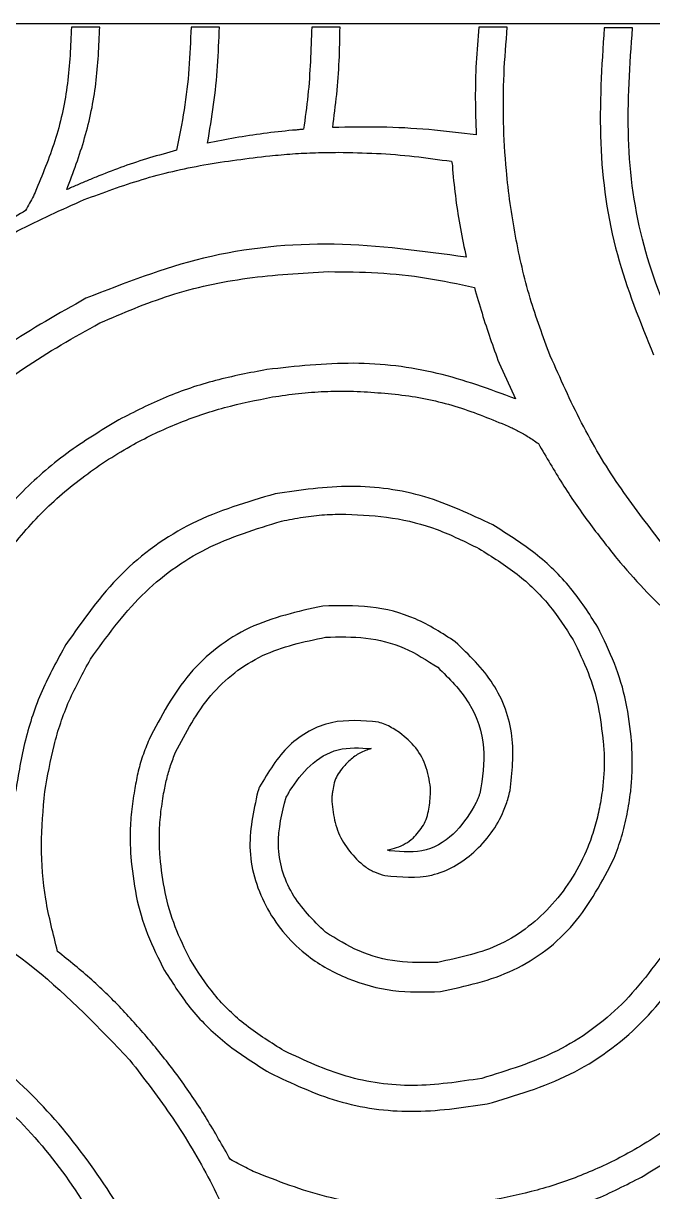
# Model space of a CAD drawing. Extents: x 0 to 371, y 0 to 260.
# Drawn here: x 325.4 to 343.61, y 226.11 to 259.95 of the extents above; entities that cross this region are included whole.
import ezdxf

# ---------------------------------------------------------------- set-up
doc = ezdxf.new("R2010")
doc.units = 0
doc.layers.add('Layer_1', color=7, linetype='CONTINUOUS')

msp = doc.modelspace()

# ---------------------------------------------------------------- linework, layer by layer
at = {"layer": 'Layer_1', "color": 7}
for points in [[(0.02646, 259.95312), (370.443122, 259.95312), (370.443122, 0.661457), (0.02646, 0.661457)], [(334.519636, 256.217641)], [(334.231796, 252.761521)], [(334.85915, 249.302817)], [(334.736145, 245.740244)]]:
    msp.add_lwpolyline(points, close=True, dxfattribs=at)
for points in [[(327.606868, 259.847393), (326.786765, 259.847393)], [(331.073333, 259.847393), (330.252701, 259.847393)], [(334.565621, 259.847393), (333.745518, 259.847393)], [(339.407707, 259.847393), (338.587076, 259.847393)], [(343.032287, 259.821038), (342.212185, 259.821038)], [(339.169477, 250.11052), (339.645409, 249.078542)], [(337.185102, 237.675104), (337.185102, 237.807395)]]:
    msp.add_lwpolyline(points, dxfattribs=at)
for points, knots in [([(326.786765, 259.847393), (326.764477, 259.300133), (326.720425, 258.218484), (326.383536, 256.634816), (325.981298, 255.651823), (325.781666, 255.163958)], [0, 0, 0, 0, 1.641492, 3.244378, 4.823748, 4.823748, 4.823748, 4.823748]), ([(326.654473, 255.137603), (326.83985, 255.632558), (327.213236, 256.629494), (327.540665, 258.216541), (327.58464, 259.299823), (327.606868, 259.847393)], [0, 0, 0, 0, 1.584262, 3.191011, 4.833323, 4.833323, 4.833323, 4.833323]), ([(330.252701, 259.847393), (330.236863, 259.444341), (330.205333, 258.641956), (330.068232, 257.447205), (329.908948, 256.665534), (329.829473, 256.275519)], [0, 0, 0, 0, 1.209889, 2.408612, 3.602317, 3.602317, 3.602317, 3.602317]), ([(330.729163, 256.486875), (330.792716, 256.856998), (330.919686, 257.596442), (331.031087, 258.719256), (331.05922, 259.470537), (331.073333, 259.847393)], [0, 0, 0, 0, 1.126372, 2.250305, 3.381541, 3.381541, 3.381541, 3.381541]), ([(333.745518, 259.847393), (333.734792, 259.514781), (333.713444, 258.852782), (333.645497, 257.862653), (333.553349, 257.209989), (333.507287, 256.88375)], [0, 0, 0, 0, 0.99839, 1.987097, 2.975238, 2.975238, 2.975238, 2.975238]), ([(334.353742, 256.936977), (334.394309, 257.256786), (334.475767, 257.898969), (334.549928, 258.870219), (334.560384, 259.521279), (334.565621, 259.847393)], [0, 0, 0, 0, 0.96705, 1.941857, 2.920169, 2.920169, 2.920169, 2.920169]), ([(338.587076, 259.847393), (338.557092, 259.503331), (338.497031, 258.814136), (338.470982, 257.771564), (338.495627, 257.075224), (338.508018, 256.725103)], [0, 0, 0, 0, 1.035948, 2.075115, 3.125997, 3.125997, 3.125997, 3.125997]), ([(340.651037, 250.322394), (340.444669, 250.876773), (340.023949, 252.006972), (339.614843, 253.811435), (339.374465, 255.518568), (339.284652, 257.088456), (339.295185, 258.476411), (339.370385, 259.392652), (339.407707, 259.847393)], [0, 0, 0, 0, 1.772931, 3.614432, 5.536676, 6.939441, 8.328223, 9.696671, 9.696671, 9.696671, 9.696671]), ([(342.212185, 259.821038), (342.140392, 258.710983), (341.99822, 256.51273), (342.454247, 253.275438), (343.252837, 251.306078), (343.641041, 250.348748)], [0, 0, 0, 0, 3.333342, 6.601049, 9.692134, 9.692134, 9.692134, 9.692134]), ([(344.381557, 250.719269), (344.003971, 251.638705), (343.227757, 253.528819), (342.808316, 256.644397), (342.957132, 258.755089), (343.032287, 259.821038)], [0, 0, 0, 0, 2.973144, 6.111985, 9.314544, 9.314544, 9.314544, 9.314544]), ([(333.189999, 256.857395), (332.910422, 256.827599), (332.355756, 256.768484), (331.535337, 256.641458), (330.996412, 256.53812), (330.729163, 256.486875)], [0, 0, 0, 0, 0.843391, 1.673243, 2.489576, 2.489576, 2.489576, 2.489576]), ([(333.507287, 256.88375), (333.471969, 256.882116), (333.401167, 256.878839), (333.296119, 256.862306), (333.225318, 256.859029), (333.189999, 256.857395)], [0, 0, 0, 0, 0.105999, 0.212489, 0.318488, 0.318488, 0.318488, 0.318488]), ([(338.508018, 256.725103), (338.049557, 256.779737), (337.132694, 256.888998), (335.745095, 256.963689), (334.818618, 256.945902), (334.353742, 256.936977)], [0, 0, 0, 0, 1.384935, 2.769686, 4.164254, 4.164254, 4.164254, 4.164254]), ([(329.829473, 256.275519), (329.569889, 256.203609), (329.057533, 256.061677), (328.306018, 255.817314), (327.821065, 255.628256), (327.580515, 255.534478)], [0, 0, 0, 0, 0.808048, 1.594884, 2.369315, 2.369315, 2.369315, 2.369315]), ([(332.528541, 256.116872), (332.749931, 256.137534), (333.191937, 256.178785), (333.856212, 256.211793), (334.298705, 256.215693), (334.519636, 256.217641)], [0, 0, 0, 0, 0.667007, 1.331681, 1.994463, 1.994463, 1.994463, 1.994463]), ([(334.519636, 256.217641), (334.88653, 256.211148), (335.618674, 256.19819), (336.711556, 256.108862), (337.433325, 256.008011), (337.793326, 255.957708)], [0, 0, 0, 0, 1.100666, 2.196402, 3.286784, 3.286784, 3.286784, 3.286784]), ([(327.157288, 254.846665), (327.711769, 255.052435), (328.842211, 255.471947), (330.645941, 255.890611), (331.892109, 256.040382), (332.528541, 256.116872)], [0, 0, 0, 0, 1.773058, 3.614804, 5.537181, 5.537181, 5.537181, 5.537181]), ([(337.793326, 255.957708), (337.800464, 255.931446), (337.814569, 255.879553), (337.819967, 255.799299), (337.820127, 255.746407), (337.820207, 255.719997)], [0, 0, 0, 0, 0.08145, 0.160941, 0.240216, 0.240216, 0.240216, 0.240216]), ([(327.580515, 255.534478), (327.474972, 255.49047), (327.265552, 255.403149), (326.956212, 255.272339), (326.753958, 255.182026), (326.654473, 255.137603)], [0, 0, 0, 0, 0.343054, 0.680691, 1.007541, 1.007541, 1.007541, 1.007541]), ([(337.820207, 255.719997), (337.850069, 255.431565), (337.909355, 254.858915), (338.041314, 254.010947), (338.158751, 253.455483), (338.217082, 253.179583)], [0, 0, 0, 0, 0.86984, 1.726976, 2.572874, 2.572874, 2.572874, 2.572874]), ([(325.781666, 255.163958), (325.751519, 255.092836), (325.690226, 254.948237), (325.574621, 254.741412), (325.500775, 254.600056), (325.463848, 254.529372)], [0, 0, 0, 0, 0.231566, 0.470799, 0.710081, 0.710081, 0.710081, 0.710081]), ([(321.733329, 251.618955), (322.28609, 252.044512), (323.396011, 252.899012), (325.216962, 253.979664), (326.508082, 254.556579), (327.157288, 254.846665)], [0, 0, 0, 0, 2.091606, 4.199858, 6.332059, 6.332059, 6.332059, 6.332059]), ([(325.463848, 254.529372), (325.053642, 254.294984), (324.236288, 253.827956), (323.061121, 253.052077), (322.333671, 252.466144), (321.97156, 252.174477)], [0, 0, 0, 0, 1.417278, 2.823986, 4.218266, 4.218266, 4.218266, 4.218266]), ([(338.217082, 253.179583), (336.946413, 253.354627), (334.417599, 253.702988), (330.631545, 253.331438), (328.32863, 252.427867), (327.209993, 251.988958)], [0, 0, 0, 0, 3.842013, 7.646159, 11.23946, 11.23946, 11.23946, 11.23946]), ([(327.606868, 251.27479), (328.277488, 251.561833), (329.652149, 252.150223), (331.89635, 252.633637), (333.446038, 252.718495), (334.231796, 252.761521)], [0, 0, 0, 0, 2.184859, 4.478604, 6.837891, 6.837891, 6.837891, 6.837891]), ([(334.231796, 252.761521), (334.707629, 252.757266), (335.65769, 252.74877), (337.072254, 252.599893), (337.995517, 252.404142), (338.454784, 252.306769)], [0, 0, 0, 0, 1.427122, 2.849432, 4.257244, 4.257244, 4.257244, 4.257244]), ([(338.454784, 252.306769), (338.526684, 252.055724), (338.668907, 251.559138), (338.909358, 250.827332), (339.082978, 250.348884), (339.169477, 250.11052)], [0, 0, 0, 0, 0.78336, 1.549547, 2.31025, 2.31025, 2.31025, 2.31025]), ([(327.209993, 251.988958), (326.422451, 251.549979), (324.859146, 250.678585), (322.787313, 248.980351), (321.657707, 247.630463), (321.098223, 246.961875)], [0, 0, 0, 0, 2.70185, 5.363292, 7.975068, 7.975068, 7.975068, 7.975068]), ([(321.786034, 246.485935), (322.318542, 247.126099), (323.392392, 248.417049), (325.374129, 250.024816), (326.859548, 250.856411), (327.606868, 251.27479)], [0, 0, 0, 0, 2.494016, 5.029417, 7.596492, 7.596492, 7.596492, 7.596492]), ([(339.645409, 249.078542), (338.898764, 249.354211), (337.388766, 249.911719), (334.929714, 250.200061), (333.285082, 250.018052), (332.448954, 249.925519)], [0, 0, 0, 0, 2.382422, 4.818158, 7.337121, 7.337121, 7.337121, 7.337121]), ([(343.878742, 244.898435), (343.45333, 245.449278), (342.599179, 246.555273), (341.513719, 248.374), (340.940382, 249.668898), (340.651037, 250.322394)], [0, 0, 0, 0, 2.086878, 4.190078, 6.332926, 6.332926, 6.332926, 6.332926]), ([(332.448954, 249.925519), (331.950595, 249.830411), (330.956336, 249.640664), (329.511808, 249.15861), (328.612432, 248.699685), (328.162916, 248.47031)], [0, 0, 0, 0, 1.521204, 3.034896, 4.547432, 4.547432, 4.547432, 4.547432]), ([(324.80239, 244.475205), (325.15986, 244.913735), (325.869569, 245.78438), (327.157308, 246.877243), (328.494472, 247.744478), (329.860474, 248.389938), (331.210348, 248.852687), (332.141845, 249.038741), (332.607598, 249.131769)], [0, 0, 0, 0, 1.694235, 3.363681, 5.041599, 6.462657, 7.886231, 9.309833, 9.309833, 9.309833, 9.309833]), ([(332.607598, 249.131769), (332.859844, 249.168542), (333.360576, 249.241542), (334.112765, 249.298991), (334.611515, 249.301548), (334.85915, 249.302817)], [0, 0, 0, 0, 0.76461, 1.517821, 2.260589, 2.260589, 2.260589, 2.260589]), ([(334.85915, 249.302817), (335.392724, 249.274943), (336.448742, 249.219776), (337.995236, 248.880462), (338.956417, 248.482535), (339.43406, 248.284792)], [0, 0, 0, 0, 1.601435, 3.169464, 4.718372, 4.718372, 4.718372, 4.718372]), ([(328.162916, 248.47031), (327.650319, 248.158966), (326.62694, 247.537378), (325.264463, 246.343909), (324.499344, 245.417181), (324.114579, 244.951145)], [0, 0, 0, 0, 1.797008, 3.587659, 5.399077, 5.399077, 5.399077, 5.399077]), ([(339.43406, 248.284792), (339.531613, 248.238611), (339.729995, 248.144698), (340.023136, 247.979028), (340.210867, 247.848993), (340.306867, 247.782497)], [0, 0, 0, 0, 0.323754, 0.658384, 1.008589, 1.008589, 1.008589, 1.008589]), ([(340.306867, 247.782497), (340.534, 247.391445), (340.986661, 246.6121), (341.749387, 245.499605), (342.305507, 244.798035), (342.582707, 244.448334)], [0, 0, 0, 0, 1.356379, 2.703184, 4.041695, 4.041695, 4.041695, 4.041695]), ([(338.983951, 245.427602), (338.340077, 245.731363), (337.044429, 246.342611), (334.8598, 246.644101), (333.417296, 246.433754), (332.687185, 246.327288)], [0, 0, 0, 0, 2.127628, 4.281359, 6.488658, 6.488658, 6.488658, 6.488658]), ([(332.687185, 246.327288), (331.868407, 246.085034), (330.237167, 245.602394), (328.113836, 244.068013), (327.126892, 242.668788), (326.628121, 241.961664)], [0, 0, 0, 0, 2.549795, 5.079919, 7.66497, 7.66497, 7.66497, 7.66497]), ([(332.872182, 245.533538), (333.078785, 245.575496), (333.489953, 245.658998), (334.113649, 245.727903), (334.529246, 245.736143), (334.736145, 245.740244)], [0, 0, 0, 0, 0.632271, 1.258299, 1.878931, 1.878931, 1.878931, 1.878931]), ([(334.736145, 245.740244), (335.185935, 245.716791), (336.081075, 245.670116), (337.390182, 245.332627), (338.188488, 244.937215), (338.587076, 244.739789)], [0, 0, 0, 0, 1.349243, 2.685164, 4.01731, 4.01731, 4.01731, 4.01731]), ([(327.342284, 241.537917), (327.805962, 242.179681), (328.721729, 243.447171), (330.649061, 244.853646), (332.130096, 245.306588), (332.872182, 245.533538)], [0, 0, 0, 0, 2.366592, 4.674043, 6.991292, 6.991292, 6.991292, 6.991292]), ([(342.026659, 242.463959), (341.777864, 242.852341), (341.271398, 243.642959), (340.228245, 244.647149), (339.403963, 245.16416), (338.983951, 245.427602)], [0, 0, 0, 0, 1.380479, 2.810202, 4.295597, 4.295597, 4.295597, 4.295597]), ([(338.587076, 244.739789), (338.964906, 244.504412), (339.70536, 244.043131), (340.640971, 243.146937), (341.091727, 242.44013), (341.312496, 242.093955)], [0, 0, 0, 0, 1.333713, 2.613748, 3.842469, 3.842469, 3.842469, 3.842469]), ([(342.582707, 244.448334), (342.837218, 244.153168), (343.349414, 243.559155), (344.201536, 242.730629), (344.813501, 242.219721), (345.122601, 241.961664)], [0, 0, 0, 0, 1.168836, 2.352251, 3.560031, 3.560031, 3.560031, 3.560031]), ([(334.062807, 243.072707), (333.338303, 242.914301), (331.896604, 242.599088), (330.07186, 241.191808), (329.383842, 239.875772), (329.035723, 239.209894)], [0, 0, 0, 0, 2.206856, 4.391448, 6.628866, 6.628866, 6.628866, 6.628866]), ([(337.899265, 242.040728), (337.525504, 242.282765), (336.773626, 242.76966), (335.435893, 243.111563), (334.524714, 243.085778), (334.062807, 243.072707)], [0, 0, 0, 0, 1.329611, 2.674722, 4.057669, 4.057669, 4.057669, 4.057669]), ([(343.005935, 239.156667), (342.962178, 239.540534), (342.874843, 240.306703), (342.537429, 241.422174), (342.197394, 242.115721), (342.026659, 242.463959)], [0, 0, 0, 0, 1.157469, 2.310221, 3.472748, 3.472748, 3.472748, 3.472748]), ([(326.628121, 241.961664), (326.38477, 241.519651), (325.898743, 240.63685), (325.415539, 239.194595), (325.253894, 238.199821), (325.172913, 237.701459)], [0, 0, 0, 0, 1.51166, 3.019138, 4.532546, 4.532546, 4.532546, 4.532546]), ([(329.803121, 238.839374), (330.10609, 239.415466), (330.704002, 240.552388), (332.274461, 241.774874), (333.51888, 242.040119), (334.142393, 242.17302)], [0, 0, 0, 0, 1.939308, 3.827233, 5.723084, 5.723084, 5.723084, 5.723084]), ([(334.142393, 242.17302), (334.534249, 242.182486), (335.306876, 242.201149), (336.440049, 241.912338), (337.079012, 241.503378), (337.396451, 241.300205)], [0, 0, 0, 0, 1.1732, 2.313215, 3.43875, 3.43875, 3.43875, 3.43875]), ([(339.486765, 237.72833), (339.54509, 238.255387), (339.662856, 239.319595), (339.087267, 240.90417), (338.297982, 241.659277), (337.899265, 242.040728)], [0, 0, 0, 0, 1.577528, 3.185267, 4.826554, 4.826554, 4.826554, 4.826554]), ([(341.312496, 242.093955), (341.465674, 241.782949), (341.77043, 241.164186), (342.066284, 240.163138), (342.145782, 239.476323), (342.185832, 239.130312)], [0, 0, 0, 0, 1.038912, 2.066967, 3.110734, 3.110734, 3.110734, 3.110734]), ([(326.019368, 237.701459), (326.097066, 238.149042), (326.25239, 239.04379), (326.685862, 240.343346), (327.123449, 241.139677), (327.342284, 241.537917)], [0, 0, 0, 0, 1.361992, 2.72271, 4.08394, 4.08394, 4.08394, 4.08394]), ([(337.396451, 241.300205), (337.724967, 240.975407), (338.377792, 240.329971), (338.832566, 238.981504), (338.686291, 238.089735), (338.613957, 237.648749)], [0, 0, 0, 0, 1.374439, 2.731269, 4.058615, 4.058615, 4.058615, 4.058615]), ([(335.676659, 239.712705), (335.218646, 239.752812), (334.291358, 239.834011), (332.977683, 239.09482), (332.488883, 238.262515), (332.237076, 237.83375)], [0, 0, 0, 0, 1.356338, 2.746027, 4.222582, 4.222582, 4.222582, 4.222582]), ([(336.232707, 239.448122), (336.175429, 239.483716), (336.058026, 239.556673), (335.872318, 239.647162), (335.74091, 239.691182), (335.676659, 239.712705)], [0, 0, 0, 0, 0.202268, 0.414583, 0.617713, 0.617713, 0.617713, 0.617713]), ([(337.185102, 237.807395), (337.14834, 238.033636), (337.076893, 238.473336), (336.734573, 239.053173), (336.39869, 239.3175), (336.232707, 239.448122)], [0, 0, 0, 0, 0.683741, 1.328857, 1.959093, 1.959093, 1.959093, 1.959093]), ([(329.035723, 239.209894), (328.970471, 239.049686), (328.840431, 238.73041), (328.70303, 238.232802), (328.6426, 237.896076), (328.612496, 237.72833)], [0, 0, 0, 0, 0.518626, 1.033568, 1.544745, 1.544745, 1.544745, 1.544745]), ([(333.110412, 237.72833), (333.28918, 237.98244), (333.647337, 238.491542), (334.497854, 239.012496), (335.140009, 238.967901), (335.46531, 238.94531)], [0, 0, 0, 0, 0.929904, 1.863036, 2.821041, 2.821041, 2.821041, 2.821041]), ([(335.46531, 238.94531), (335.354135, 238.908473), (335.131645, 238.834751), (334.847791, 238.623178), (334.694476, 238.449287), (334.618326, 238.362917)], [0, 0, 0, 0, 0.349498, 0.69943, 1.044756, 1.044756, 1.044756, 1.044756]), ([(342.185832, 239.130312), (342.198285, 238.972016), (342.223017, 238.657623), (342.206724, 238.188662), (342.174761, 237.880677), (342.158951, 237.72833)], [0, 0, 0, 0, 0.476032, 0.945452, 1.404949, 1.404949, 1.404949, 1.404949]), ([(342.979582, 237.701459), (342.993767, 237.860413), (343.022271, 238.179835), (343.026769, 238.665948), (343.012936, 238.991763), (343.005935, 239.156667)], [0, 0, 0, 0, 0.478603, 0.961761, 1.456911, 1.456911, 1.456911, 1.456911]), ([(329.458951, 237.648749), (329.487038, 237.787274), (329.542456, 238.060594), (329.653405, 238.460098), (329.753526, 238.713734), (329.803121, 238.839374)], [0, 0, 0, 0, 0.424009, 0.836601, 1.241602, 1.241602, 1.241602, 1.241602]), ([(334.618326, 238.362917), (334.570868, 238.300145), (334.47735, 238.17645), (334.389862, 237.957706), (334.365873, 237.805362), (334.353742, 237.72833)], [0, 0, 0, 0, 0.235301, 0.463676, 0.697265, 0.697265, 0.697265, 0.697265]), ([(326.38989, 233.071251), (326.261112, 233.57235), (326.002909, 234.57707), (325.876508, 236.141462), (325.971649, 237.180378), (326.019368, 237.701459)], [0, 0, 0, 0, 1.550462, 3.108724, 4.676749, 4.676749, 4.676749, 4.676749]), ([(328.612496, 237.72833), (328.580777, 237.52292), (328.516681, 237.107841), (328.474514, 236.470105), (328.495784, 236.040564), (328.506557, 235.82302)], [0, 0, 0, 0, 0.623438, 1.259799, 1.912812, 1.912812, 1.912812, 1.912812]), ([(329.353541, 235.796665), (329.342728, 236.005693), (329.321289, 236.42014), (329.364048, 237.040101), (329.427335, 237.445982), (329.458951, 237.648749)], [0, 0, 0, 0, 0.62747, 1.244105, 1.859682, 1.859682, 1.859682, 1.859682]), ([(332.184371, 237.701459), (332.058631, 237.129301), (331.805333, 235.976713), (332.373312, 234.227632), (333.45789, 232.959918), (334.780569, 232.239891), (336.098805, 231.869581), (337.012885, 231.894746), (337.476037, 231.907497)], [0, 0, 0, 0, 1.731203, 3.487438, 5.285214, 6.608949, 7.955511, 9.33858, 9.33858, 9.33858, 9.33858]), ([(332.237076, 237.83375), (332.22984, 237.82262), (332.213801, 237.797949), (332.204961, 237.750342), (332.191556, 237.718518), (332.184371, 237.701459)], [0, 0, 0, 0, 0.039475, 0.087503, 0.142996, 0.142996, 0.142996, 0.142996]), ([(333.004473, 237.542812), (333.020453, 237.562166), (333.052163, 237.600574), (333.081813, 237.666179), (333.101247, 237.708412), (333.110412, 237.72833)], [0, 0, 0, 0, 0.074948, 0.14873, 0.214588, 0.214588, 0.214588, 0.214588]), ([(334.353742, 237.72833), (334.346632, 237.693146), (334.332499, 237.623213), (334.32755, 237.516494), (334.327443, 237.445813), (334.32739, 237.41052)], [0, 0, 0, 0, 0.107533, 0.213734, 0.319652, 0.319652, 0.319652, 0.319652]), ([(335.862185, 235.267499), (336.322243, 235.226507), (337.253632, 235.143518), (338.534941, 235.895774), (339.150538, 236.747712), (339.375686, 237.331981), (339.435333, 237.527105), (339.469356, 237.660218), (339.486765, 237.72833)], [0, 0, 0, 0, 1.356337, 2.745907, 4.222353, 4.421866, 4.623133, 4.83403, 4.83403, 4.83403, 4.83403]), ([(336.682287, 236.352187), (336.790346, 236.472195), (337.008225, 236.714166), (337.157345, 237.189247), (337.175856, 237.513266), (337.185102, 237.675104)], [0, 0, 0, 0, 0.479683, 0.967183, 1.45365, 1.45365, 1.45365, 1.45365]), ([(342.158951, 237.72833), (342.129452, 237.538885), (342.071188, 237.164715), (341.928794, 236.615859), (341.594216, 235.650187), (340.807646, 234.385144), (339.271139, 233.149482), (338.022219, 232.885983), (337.396451, 232.753957)], [0, 0, 0, 0, 0.574893, 1.135461, 1.698343, 3.637651, 5.525576, 7.421428, 7.421428, 7.421428, 7.421428]), ([(338.613957, 237.648749), (338.603155, 237.619877), (338.580655, 237.559737), (338.54132, 237.473177), (338.51882, 237.413037), (338.508018, 237.384165)], [0, 0, 0, 0, 0.092457, 0.192584, 0.285041, 0.285041, 0.285041, 0.285041]), ([(342.503121, 235.77031), (342.577371, 235.977182), (342.726741, 236.393346), (342.884232, 237.040603), (342.947782, 237.481055), (342.979582, 237.701459)], [0, 0, 0, 0, 0.659073, 1.325861, 1.993727, 1.993727, 1.993727, 1.993727]), ([(334.142393, 233.627289), (333.787746, 233.977257), (333.084762, 234.670967), (332.652091, 236.14542), (332.888237, 237.08187), (333.004473, 237.542812)], [0, 0, 0, 0, 1.479954, 2.933572, 4.342664, 4.342664, 4.342664, 4.342664]), ([(334.32739, 237.41052), (334.350581, 237.206058), (334.397132, 236.795635), (334.632973, 236.210629), (334.906078, 235.899096), (335.042082, 235.743955)], [0, 0, 0, 0, 0.61616, 1.236834, 1.852542, 1.852542, 1.852542, 1.852542]), ([(338.508018, 237.384165), (338.33591, 237.093111), (337.98975, 236.507716), (337.076519, 235.898583), (336.374633, 235.953822), (336.020829, 235.981667)], [0, 0, 0, 0, 1.011102, 2.033625, 3.072954, 3.072954, 3.072954, 3.072954]), ([(318.267393, 236.299477), (319.627894, 235.817446), (322.261583, 234.884318), (325.780557, 232.748787), (327.597938, 230.846571), (328.480204, 229.923122)], [0, 0, 0, 0, 4.325799, 8.373985, 12.193381, 12.193381, 12.193381, 12.193381]), ([(335.941242, 236.008539), (336.029502, 236.029816), (336.206937, 236.072591), (336.46165, 236.183533), (336.608494, 236.295779), (336.682287, 236.352187)], [0, 0, 0, 0, 0.272224, 0.547269, 0.825116, 0.825116, 0.825116, 0.825116]), ([(336.020829, 235.981667), (336.011789, 235.983444), (335.993006, 235.987135), (335.969065, 236.003071), (335.950283, 236.006762), (335.941242, 236.008539)], [0, 0, 0, 0, 0.027413, 0.056957, 0.08437, 0.08437, 0.08437, 0.08437]), ([(328.506557, 235.82302), (328.548653, 235.439355), (328.632644, 234.673871), (328.960082, 233.553781), (329.309759, 232.863372), (329.485833, 232.515729)], [0, 0, 0, 0, 1.156642, 2.307722, 3.475186, 3.475186, 3.475186, 3.475186]), ([(330.226348, 232.833538), (330.073163, 233.146474), (329.768362, 233.76914), (329.475024, 234.770319), (329.394017, 235.454705), (329.353541, 235.796665)], [0, 0, 0, 0, 1.044083, 2.077468, 3.109447, 3.109447, 3.109447, 3.109447]), ([(335.042082, 235.743955), (335.122279, 235.670398), (335.279833, 235.525887), (335.558084, 235.361177), (335.760345, 235.29887), (335.862185, 235.267499)], [0, 0, 0, 0, 0.326004, 0.640466, 0.959372, 0.959372, 0.959372, 0.959372]), ([(337.476037, 231.907497), (338.200542, 232.065902), (339.642241, 232.381116), (341.466984, 233.788396), (342.155002, 235.104432), (342.503121, 235.77031)], [0, 0, 0, 0, 2.206856, 4.391448, 6.628866, 6.628866, 6.628866, 6.628866]), ([(337.396451, 232.753957), (337.004322, 232.746188), (336.230679, 232.730861), (335.102895, 233.029799), (334.460501, 233.429407), (334.142393, 233.627289)], [0, 0, 0, 0, 1.173351, 2.314945, 3.434787, 3.434787, 3.434787, 3.434787]), ([(344.19656, 233.38906), (343.737488, 232.746692), (342.828501, 231.474766), (340.89448, 230.074204), (339.410405, 229.621052), (338.666662, 229.393955)], [0, 0, 0, 0, 2.359118, 4.671189, 6.99391, 6.99391, 6.99391, 6.99391]), ([(329.11531, 230.425417), (328.842769, 230.740127), (328.293586, 231.374281), (327.386666, 232.264376), (326.724014, 232.800782), (326.38989, 233.071251)], [0, 0, 0, 0, 1.248723, 2.516232, 3.805337, 3.805337, 3.805337, 3.805337]), ([(332.951768, 230.187705), (332.573938, 230.423082), (331.833484, 230.884363), (330.897873, 231.780557), (330.447117, 232.487364), (330.226348, 232.833538)], [0, 0, 0, 0, 1.333713, 2.613748, 3.842469, 3.842469, 3.842469, 3.842469]), ([(338.825307, 228.652915), (339.642425, 228.894984), (341.270589, 229.377324), (343.387265, 230.91734), (344.380998, 232.312052), (344.884371, 233.01854)], [0, 0, 0, 0, 2.544261, 5.069618, 7.661991, 7.661991, 7.661991, 7.661991]), ([(329.485833, 232.515729), (329.734622, 232.127384), (330.241066, 231.336859), (331.284298, 230.332922), (332.108536, 229.816005), (332.528541, 229.552602)], [0, 0, 0, 0, 1.380369, 2.809918, 4.295238, 4.295238, 4.295238, 4.295238]), ([(330.041352, 213.598021), (330.212771, 214.850936), (330.554007, 217.345045), (330.125914, 221.052889), (329.05342, 224.240229), (327.493831, 226.781628), (325.815585, 228.859867), (324.466878, 229.994435), (323.797291, 230.557709)], [0, 0, 0, 0, 3.7816, 7.527821, 11.082406, 13.779212, 16.436118, 19.055731, 19.055731, 19.055731, 19.055731]), ([(346.683749, 230.504999), (346.326274, 230.066431), (345.61654, 229.195696), (344.32887, 228.102589), (342.99173, 227.235187), (341.625676, 226.58986), (340.275762, 226.12741), (339.34429, 225.941429), (338.878541, 225.848435)], [0, 0, 0, 0, 1.694337, 3.363945, 5.041935, 6.462936, 7.88643, 9.310003, 9.310003, 9.310003, 9.310003]), ([(331.390621, 227.03906), (331.165394, 227.438341), (330.717529, 228.232314), (329.964552, 229.369858), (329.397859, 230.074226), (329.11531, 230.425417)], [0, 0, 0, 0, 1.37512, 2.734442, 4.086125, 4.086125, 4.086125, 4.086125]), ([(338.666662, 229.393955), (338.006344, 229.292746), (336.700497, 229.092593), (334.717965, 229.364504), (333.538746, 229.914123), (332.951768, 230.187705)], [0, 0, 0, 0, 1.997914, 3.951078, 5.88688, 5.88688, 5.88688, 5.88688]), ([(323.320829, 229.923122), (323.961962, 229.385857), (325.251484, 228.305248), (326.873431, 226.334913), (327.696444, 224.848581), (328.109682, 224.102288)], [0, 0, 0, 0, 2.506225, 5.040814, 7.596815, 7.596815, 7.596815, 7.596815]), ([(328.480204, 229.923122), (328.905761, 229.370361), (329.76026, 228.26044), (330.840909, 226.439489), (331.417823, 225.148369), (331.707909, 224.499163)], [0, 0, 0, 0, 2.091605, 4.199856, 6.332056, 6.332056, 6.332056, 6.332056]), ([(343.296871, 226.536249), (343.809467, 226.847593), (344.832847, 227.469181), (346.195324, 228.66265), (346.960442, 229.589378), (347.345207, 230.055413)], [0, 0, 0, 0, 1.797008, 3.587658, 5.399077, 5.399077, 5.399077, 5.399077]), ([(332.528541, 229.552602), (333.172415, 229.248841), (334.468063, 228.637593), (336.652692, 228.336103), (338.095195, 228.54645), (338.825307, 228.652915)], [0, 0, 0, 0, 2.127628, 4.281359, 6.488658, 6.488658, 6.488658, 6.488658]), ([(332.052079, 226.694896), (331.97911, 226.732235), (331.830812, 226.808122), (331.611888, 226.925834), (331.46359, 227.001721), (331.390621, 227.03906)], [0, 0, 0, 0, 0.245897, 0.49975, 0.745647, 0.745647, 0.745647, 0.745647]), ([(338.878541, 225.848435), (338.080332, 225.76125), (336.515171, 225.590294), (334.176653, 225.865928), (332.754601, 226.420785), (332.052079, 226.694896)], [0, 0, 0, 0, 2.404861, 4.715548, 6.971613, 6.971613, 6.971613, 6.971613]), ([(339.010832, 225.08104), (339.509192, 225.176148), (340.50345, 225.365895), (341.947979, 225.847949), (342.847354, 226.306874), (343.296871, 226.536249)], [0, 0, 0, 0, 1.521204, 3.034896, 4.547432, 4.547432, 4.547432, 4.547432])]:
    msp.add_open_spline(points, degree=3, knots=knots, dxfattribs=at)

doc.saveas('drawing.dxf')
